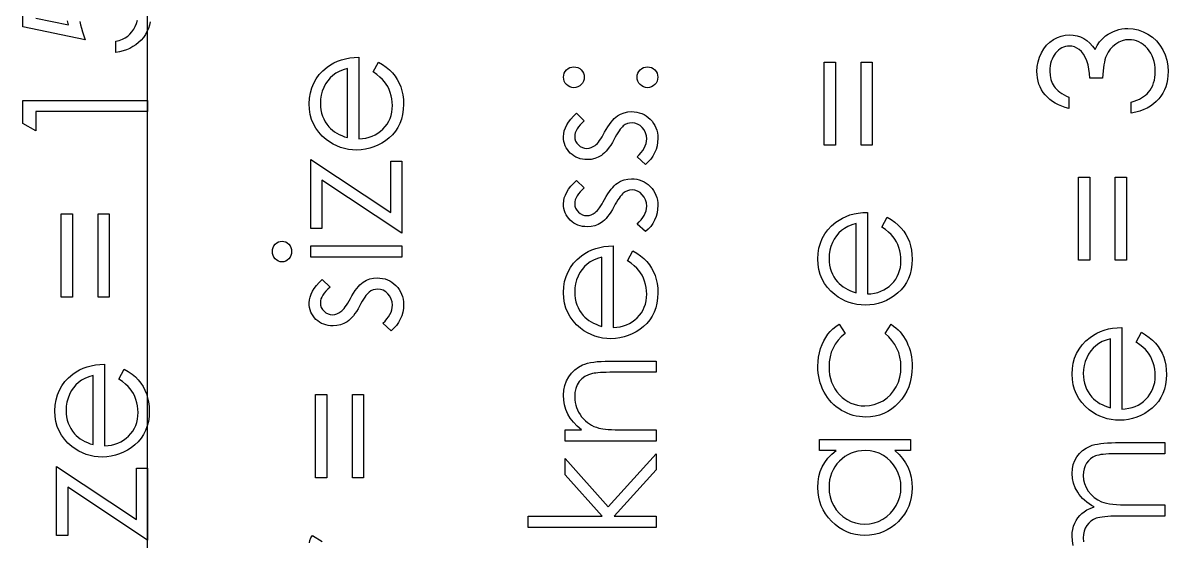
# Model space of a CAD drawing. Header units: millimetres. Extents: x -500 to 16, y 138 to 449.
# Drawn here: x -390.16 to -362.62, y 184.46 to 196.92 of the extents above; entities that cross this region are included whole.
import ezdxf

# ---------------------------------------------------------------- set-up
doc = ezdxf.new("R2010")
doc.units = ezdxf.units.MM

msp = doc.modelspace()

# ---------------------------------------------------------------- linework, layer by layer
at = {"color": 7, "linetype": 'Continuous'}
msp.add_line((-387.161, 164.056), (-387.161, 293.248), dxfattribs=at)
at = {"color": 7, "linetype": 'Continuous', "flags": 128}
for points in [[(-388.793, 196.958), (-388.776, 196.877), (-388.755, 196.792), (-388.728, 196.704), (-388.697, 196.613), (-388.661, 196.517), (-388.661, 196.517), (-390.161, 196.825), (-390.161, 196.825), (-390.161, 198.056)], [(-389.853, 197.035), (-389.064, 196.874), (-389.064, 196.874), (-389.09, 196.969)], [(-387.099, 196.949), (-387.117, 196.867), (-387.143, 196.788), (-387.177, 196.713), (-387.217, 196.642), (-387.265, 196.573), (-387.32, 196.509), (-387.382, 196.449), (-387.447, 196.396), (-387.516, 196.35), (-387.591, 196.309), (-387.669, 196.274), (-387.752, 196.247), (-387.839, 196.225), (-387.93, 196.21), (-387.93, 196.21), (-387.93, 196.479), (-387.93, 196.479), (-387.845, 196.5), (-387.769, 196.528), (-387.7, 196.562), (-387.641, 196.603), (-387.587, 196.65), (-387.54, 196.705), (-387.497, 196.767), (-387.46, 196.836), (-387.43, 196.909), (-387.409, 196.985)], [(-365.007, 195.133), (-365.007, 194.863), (-365.007, 194.863), (-365.097, 194.887), (-365.181, 194.916), (-365.261, 194.949), (-365.335, 194.987), (-365.403, 195.03), (-365.466, 195.078), (-365.525, 195.131), (-365.577, 195.189), (-365.624, 195.25), (-365.664, 195.314), (-365.698, 195.381), (-365.727, 195.451), (-365.748, 195.523), (-365.764, 195.598), (-365.773, 195.676), (-365.776, 195.756), (-365.776, 195.756), (-365.77, 195.874), (-365.749, 195.987), (-365.716, 196.095), (-365.669, 196.201), (-365.611, 196.298), (-365.543, 196.383), (-365.465, 196.457), (-365.379, 196.52), (-365.286, 196.569), (-365.192, 196.604), (-365.096, 196.625), (-364.997, 196.633), (-364.997, 196.633), (-364.902, 196.627), (-364.813, 196.611), (-364.728, 196.583), (-364.648, 196.545), (-364.573, 196.496), (-364.504, 196.436), (-364.439, 196.365), (-364.38, 196.282), (-364.38, 196.282), (-364.331, 196.377), (-364.272, 196.463), (-364.203, 196.539), (-364.124, 196.607), (-364.124, 196.607), (-364.064, 196.649), (-364.001, 196.686), (-363.938, 196.717), (-363.871, 196.742), (-363.804, 196.761), (-363.735, 196.775), (-363.663, 196.783), (-363.591, 196.786), (-363.591, 196.786), (-363.465, 196.778), (-363.343, 196.752), (-363.222, 196.71), (-363.106, 196.649), (-362.997, 196.575), (-362.901, 196.488), (-362.819, 196.389), (-362.749, 196.277), (-362.694, 196.155), (-362.654, 196.027), (-362.63, 195.891), (-362.623, 195.749), (-362.623, 195.749), (-362.626, 195.652), (-362.636, 195.56), (-362.654, 195.472), (-362.678, 195.387), (-362.71, 195.308), (-362.749, 195.232), (-362.794, 195.16), (-362.847, 195.092), (-362.907, 195.029), (-362.973, 194.972), (-363.046, 194.92), (-363.124, 194.874), (-363.21, 194.834), (-363.303, 194.8), (-363.401, 194.771), (-363.507, 194.748), (-363.507, 194.748), (-363.507, 195.017), (-363.507, 195.017), (-363.438, 195.039), (-363.374, 195.062), (-363.314, 195.089), (-363.26, 195.117), (-363.211, 195.147), (-363.166, 195.18), (-363.127, 195.215), (-363.093, 195.252), (-363.093, 195.252), (-363.055, 195.303), (-363.022, 195.357), (-362.993, 195.415), (-362.971, 195.476), (-362.953, 195.54), (-362.941, 195.608), (-362.933, 195.679), (-362.93, 195.753), (-362.93, 195.753), (-362.933, 195.838), (-362.942, 195.917), (-362.957, 195.993), (-362.978, 196.065), (-363.004, 196.131), (-363.037, 196.195), (-363.076, 196.253), (-363.12, 196.308), (-363.169, 196.357), (-363.219, 196.399), (-363.272, 196.436), (-363.326, 196.465), (-363.383, 196.488), (-363.442, 196.504), (-363.502, 196.514), (-363.565, 196.517), (-363.565, 196.517), (-363.648, 196.511), (-363.73, 196.491), (-363.808, 196.459), (-363.883, 196.413), (-363.953, 196.357), (-364.013, 196.292), (-364.064, 196.217), (-364.106, 196.134), (-364.124, 196.088), (-364.141, 196.035), (-364.154, 195.977), (-364.167, 195.912), (-364.178, 195.842), (-364.187, 195.765), (-364.194, 195.683), (-364.2, 195.594), (-364.2, 195.594), (-364.507, 195.594), (-364.507, 195.594), (-364.511, 195.705), (-364.525, 195.811), (-364.547, 195.912), (-364.578, 196.008), (-364.616, 196.095), (-364.659, 196.169), (-364.707, 196.23), (-364.759, 196.279), (-364.815, 196.316), (-364.873, 196.342), (-364.935, 196.358), (-364.998, 196.363), (-364.998, 196.363), (-365.045, 196.361), (-365.091, 196.353), (-365.135, 196.339), (-365.177, 196.321), (-365.217, 196.297), (-365.256, 196.267), (-365.293, 196.232), (-365.329, 196.192), (-365.362, 196.148), (-365.39, 196.101), (-365.414, 196.051), (-365.434, 195.999), (-365.449, 195.943), (-365.46, 195.885), (-365.466, 195.824), (-365.469, 195.76), (-365.469, 195.76), (-365.462, 195.658), (-365.442, 195.562), (-365.41, 195.475), (-365.364, 195.393), (-365.335, 195.356), (-365.302, 195.32), (-365.264, 195.285), (-365.222, 195.252), (-365.175, 195.219), (-365.124, 195.189), (-365.068, 195.16), (-365.007, 195.133)], [(-381.738, 195.74), (-381.612, 195.979), (-381.612, 195.979), (-381.512, 195.92), (-381.422, 195.857), (-381.342, 195.789), (-381.272, 195.717), (-381.211, 195.641), (-381.158, 195.561), (-381.112, 195.475), (-381.075, 195.384), (-381.046, 195.289), (-381.024, 195.187), (-381.011, 195.08), (-381.007, 194.966), (-381.007, 194.966), (-381.013, 194.84), (-381.029, 194.721), (-381.056, 194.609), (-381.094, 194.504), (-381.142, 194.407), (-381.202, 194.316), (-381.272, 194.232), (-381.353, 194.155), (-381.441, 194.087), (-381.532, 194.027), (-381.626, 193.978), (-381.722, 193.937), (-381.822, 193.904), (-381.923, 193.881), (-382.028, 193.868), (-382.136, 193.863), (-382.136, 193.863), (-382.237, 193.868), (-382.335, 193.879), (-382.431, 193.899), (-382.524, 193.926), (-382.614, 193.962), (-382.701, 194.005), (-382.786, 194.057), (-382.868, 194.116), (-382.868, 194.116), (-382.963, 194.199), (-383.046, 194.289), (-383.117, 194.386), (-383.174, 194.49), (-383.219, 194.601), (-383.251, 194.718), (-383.27, 194.842), (-383.276, 194.973), (-383.276, 194.973), (-383.27, 195.107), (-383.249, 195.235), (-383.216, 195.356), (-383.168, 195.47), (-383.108, 195.577), (-383.034, 195.676), (-382.946, 195.77), (-382.845, 195.856), (-382.845, 195.856), (-382.766, 195.911), (-382.683, 195.958), (-382.595, 195.999), (-382.502, 196.032), (-382.405, 196.059), (-382.303, 196.078), (-382.196, 196.089), (-382.084, 196.094), (-382.084, 196.094), (-382.084, 194.133), (-382.084, 194.133), (-381.998, 194.138), (-381.915, 194.15), (-381.836, 194.169), (-381.761, 194.196), (-381.691, 194.228), (-381.624, 194.268), (-381.562, 194.315), (-381.503, 194.368), (-381.45, 194.427), (-381.404, 194.489), (-381.365, 194.554), (-381.333, 194.624), (-381.308, 194.696), (-381.291, 194.771), (-381.28, 194.85), (-381.276, 194.933), (-381.276, 194.933), (-381.279, 195.013), (-381.289, 195.092), (-381.305, 195.17), (-381.328, 195.247), (-381.356, 195.321), (-381.388, 195.389), (-381.424, 195.451), (-381.464, 195.507), (-381.513, 195.562), (-381.575, 195.619), (-381.65, 195.678), (-381.738, 195.74)], [(-382.353, 195.825), (-382.46, 195.793), (-382.554, 195.754), (-382.638, 195.709), (-382.71, 195.657), (-382.774, 195.598), (-382.831, 195.53), (-382.882, 195.453), (-382.925, 195.367), (-382.961, 195.276), (-382.987, 195.181), (-383.002, 195.085), (-383.007, 194.987), (-383.007, 194.987), (-383.004, 194.906), (-382.995, 194.828), (-382.978, 194.753), (-382.956, 194.681), (-382.927, 194.612), (-382.892, 194.545), (-382.85, 194.482), (-382.802, 194.422), (-382.802, 194.422), (-382.762, 194.38), (-382.718, 194.341), (-382.669, 194.304), (-382.615, 194.27), (-382.556, 194.239), (-382.493, 194.21), (-382.426, 194.184), (-382.353, 194.161), (-382.353, 194.161), (-382.353, 195.825)], [(-377.161, 195.613), (-377.156, 195.663), (-377.143, 195.71), (-377.12, 195.752), (-377.088, 195.79), (-377.05, 195.822), (-377.008, 195.845), (-376.962, 195.859), (-376.911, 195.863), (-376.911, 195.863), (-376.861, 195.859), (-376.814, 195.845), (-376.772, 195.822), (-376.734, 195.79), (-376.702, 195.752), (-376.679, 195.71), (-376.666, 195.663), (-376.661, 195.613), (-376.661, 195.613), (-376.666, 195.564), (-376.679, 195.518), (-376.702, 195.475), (-376.734, 195.437), (-376.772, 195.405), (-376.814, 195.382), (-376.861, 195.368), (-376.911, 195.363), (-376.911, 195.363), (-376.96, 195.368), (-377.007, 195.382), (-377.049, 195.405), (-377.088, 195.437), (-377.12, 195.475), (-377.142, 195.518), (-377.156, 195.564), (-377.161, 195.613)], [(-375.392, 195.613), (-375.387, 195.663), (-375.374, 195.71), (-375.351, 195.752), (-375.319, 195.79), (-375.281, 195.822), (-375.239, 195.845), (-375.192, 195.859), (-375.142, 195.863), (-375.142, 195.863), (-375.093, 195.859), (-375.046, 195.845), (-375.004, 195.822), (-374.966, 195.79), (-374.933, 195.752), (-374.91, 195.71), (-374.897, 195.663), (-374.892, 195.613), (-374.892, 195.613), (-374.897, 195.564), (-374.91, 195.518), (-374.933, 195.475), (-374.966, 195.437), (-375.004, 195.405), (-375.046, 195.382), (-375.093, 195.368), (-375.142, 195.363), (-375.142, 195.363), (-375.192, 195.368), (-375.239, 195.382), (-375.281, 195.405), (-375.319, 195.437), (-375.351, 195.475), (-375.374, 195.518), (-375.387, 195.564), (-375.392, 195.613)], [(-370.892, 195.979), (-370.623, 195.979), (-370.623, 195.979), (-370.623, 193.979), (-370.623, 193.979), (-370.892, 193.979), (-370.892, 193.979), (-370.892, 195.979)], [(-370.007, 195.979), (-369.738, 195.979), (-369.738, 195.979), (-369.738, 193.979), (-369.738, 193.979), (-370.007, 193.979), (-370.007, 193.979), (-370.007, 195.979)], [(-390.161, 194.501), (-390.161, 195.056), (-390.161, 195.056), (-387.161, 195.056), (-387.161, 195.056), (-387.161, 194.786), (-387.161, 194.786), (-389.853, 194.786), (-389.853, 194.786), (-389.853, 194.325), (-389.853, 194.325), (-390.161, 194.501)], [(-376.849, 194.748), (-376.661, 194.565), (-376.661, 194.565), (-376.715, 194.517), (-376.762, 194.469), (-376.802, 194.421), (-376.834, 194.374), (-376.859, 194.327), (-376.877, 194.28), (-376.888, 194.233), (-376.892, 194.187), (-376.892, 194.187), (-376.886, 194.13), (-376.87, 194.078), (-376.842, 194.029), (-376.803, 193.985), (-376.757, 193.949), (-376.707, 193.923), (-376.654, 193.907), (-376.597, 193.902), (-376.597, 193.902), (-376.545, 193.907), (-376.495, 193.92), (-376.446, 193.944), (-376.398, 193.976), (-376.398, 193.976), (-376.373, 193.997), (-376.347, 194.024), (-376.321, 194.055), (-376.293, 194.092), (-376.264, 194.134), (-376.234, 194.181), (-376.204, 194.232), (-376.172, 194.289), (-376.172, 194.289), (-376.132, 194.359), (-376.093, 194.423), (-376.054, 194.481), (-376.015, 194.533), (-375.977, 194.58), (-375.939, 194.621), (-375.901, 194.655), (-375.864, 194.684), (-375.864, 194.684), (-375.787, 194.729), (-375.704, 194.761), (-375.617, 194.78), (-375.525, 194.786), (-375.525, 194.786), (-375.46, 194.783), (-375.398, 194.775), (-375.338, 194.761), (-375.281, 194.741), (-375.225, 194.714), (-375.173, 194.683), (-375.124, 194.646), (-375.076, 194.603), (-375.033, 194.555), (-374.996, 194.505), (-374.964, 194.452), (-374.938, 194.396), (-374.918, 194.338), (-374.903, 194.276), (-374.895, 194.211), (-374.892, 194.144), (-374.892, 194.144), (-374.897, 194.053), (-374.912, 193.965), (-374.936, 193.878), (-374.971, 193.794), (-375.014, 193.714), (-375.065, 193.641), (-375.123, 193.576), (-375.189, 193.517), (-375.189, 193.517), (-375.392, 193.696), (-375.392, 193.696), (-375.338, 193.747), (-375.291, 193.8), (-375.251, 193.853), (-375.219, 193.907), (-375.194, 193.961), (-375.175, 194.017), (-375.165, 194.073), (-375.161, 194.13), (-375.161, 194.13), (-375.168, 194.208), (-375.188, 194.279), (-375.22, 194.345), (-375.266, 194.404), (-375.321, 194.454), (-375.38, 194.489), (-375.445, 194.51), (-375.514, 194.517), (-375.514, 194.517), (-375.571, 194.512), (-375.624, 194.499), (-375.675, 194.476), (-375.723, 194.443), (-375.723, 194.443), (-375.746, 194.422), (-375.77, 194.395), (-375.797, 194.362), (-375.824, 194.324), (-375.853, 194.279), (-375.883, 194.229), (-375.915, 194.173), (-375.949, 194.111), (-375.949, 194.111), (-375.987, 194.044), (-376.025, 193.983), (-376.063, 193.928), (-376.1, 193.877), (-376.137, 193.833), (-376.174, 193.794), (-376.212, 193.761), (-376.248, 193.733), (-376.248, 193.733), (-376.325, 193.689), (-376.406, 193.658), (-376.493, 193.639), (-376.586, 193.633), (-376.586, 193.633), (-376.647, 193.635), (-376.704, 193.642), (-376.76, 193.655), (-376.813, 193.672), (-376.863, 193.694), (-376.91, 193.721), (-376.956, 193.753), (-376.998, 193.789), (-377.036, 193.83), (-377.069, 193.874), (-377.097, 193.919), (-377.12, 193.967), (-377.138, 194.018), (-377.151, 194.072), (-377.159, 194.128), (-377.161, 194.187), (-377.161, 194.187), (-377.156, 194.256), (-377.142, 194.326), (-377.117, 194.396), (-377.083, 194.467), (-377.039, 194.536), (-376.986, 194.607), (-376.922, 194.678), (-376.849, 194.748)], [(-383.238, 191.979), (-383.238, 193.633), (-383.238, 193.633), (-381.315, 192.357), (-381.315, 192.357), (-381.315, 193.594), (-381.315, 193.594), (-381.046, 193.594), (-381.046, 193.594), (-381.046, 191.863), (-381.046, 191.863), (-382.969, 193.139), (-382.969, 193.139), (-382.969, 191.979), (-382.969, 191.979), (-383.238, 191.979)], [(-376.849, 193.133), (-376.661, 192.95), (-376.661, 192.95), (-376.715, 192.902), (-376.762, 192.854), (-376.802, 192.806), (-376.834, 192.759), (-376.859, 192.711), (-376.877, 192.664), (-376.888, 192.618), (-376.892, 192.571), (-376.892, 192.571), (-376.886, 192.515), (-376.87, 192.463), (-376.842, 192.414), (-376.803, 192.37), (-376.757, 192.333), (-376.707, 192.308), (-376.654, 192.292), (-376.597, 192.286), (-376.597, 192.286), (-376.545, 192.291), (-376.495, 192.305), (-376.446, 192.329), (-376.398, 192.361), (-376.398, 192.361), (-376.373, 192.382), (-376.347, 192.408), (-376.321, 192.44), (-376.293, 192.476), (-376.264, 192.518), (-376.234, 192.565), (-376.204, 192.617), (-376.172, 192.674), (-376.172, 192.674), (-376.132, 192.744), (-376.093, 192.808), (-376.054, 192.866), (-376.015, 192.918), (-375.977, 192.964), (-375.939, 193.005), (-375.901, 193.04), (-375.864, 193.069), (-375.864, 193.069), (-375.787, 193.113), (-375.704, 193.146), (-375.617, 193.164), (-375.525, 193.171), (-375.525, 193.171), (-375.46, 193.168), (-375.398, 193.16), (-375.338, 193.145), (-375.281, 193.125), (-375.225, 193.099), (-375.173, 193.068), (-375.124, 193.03), (-375.076, 192.987), (-375.033, 192.94), (-374.996, 192.89), (-374.964, 192.837), (-374.938, 192.781), (-374.918, 192.722), (-374.903, 192.66), (-374.895, 192.596), (-374.892, 192.529), (-374.892, 192.529), (-374.897, 192.438), (-374.912, 192.35), (-374.936, 192.263), (-374.971, 192.178), (-375.014, 192.098), (-375.065, 192.026), (-375.123, 191.96), (-375.189, 191.902), (-375.189, 191.902), (-375.392, 192.08), (-375.392, 192.08), (-375.338, 192.132), (-375.291, 192.184), (-375.251, 192.238), (-375.219, 192.291), (-375.194, 192.346), (-375.175, 192.402), (-375.165, 192.458), (-375.161, 192.515), (-375.161, 192.515), (-375.168, 192.592), (-375.188, 192.664), (-375.22, 192.729), (-375.266, 192.789), (-375.321, 192.838), (-375.38, 192.874), (-375.445, 192.895), (-375.514, 192.902), (-375.514, 192.902), (-375.571, 192.897), (-375.624, 192.883), (-375.675, 192.86), (-375.723, 192.828), (-375.723, 192.828), (-375.746, 192.807), (-375.77, 192.78), (-375.797, 192.747), (-375.824, 192.708), (-375.853, 192.664), (-375.883, 192.613), (-375.915, 192.558), (-375.949, 192.496), (-375.949, 192.496), (-375.987, 192.429), (-376.025, 192.368), (-376.063, 192.312), (-376.1, 192.262), (-376.137, 192.217), (-376.174, 192.179), (-376.212, 192.145), (-376.248, 192.118), (-376.248, 192.118), (-376.325, 192.074), (-376.406, 192.042), (-376.493, 192.023), (-376.586, 192.017), (-376.586, 192.017), (-376.647, 192.02), (-376.704, 192.027), (-376.76, 192.039), (-376.813, 192.056), (-376.863, 192.079), (-376.91, 192.106), (-376.956, 192.137), (-376.998, 192.174), (-377.036, 192.215), (-377.069, 192.258), (-377.097, 192.304), (-377.12, 192.352), (-377.138, 192.403), (-377.151, 192.457), (-377.159, 192.512), (-377.161, 192.571), (-377.161, 192.571), (-377.156, 192.641), (-377.142, 192.711), (-377.117, 192.781), (-377.083, 192.851), (-377.039, 192.921), (-376.986, 192.991), (-376.922, 193.062), (-376.849, 193.133)], [(-364.776, 193.21), (-364.507, 193.21), (-364.507, 193.21), (-364.507, 191.21), (-364.507, 191.21), (-364.776, 191.21), (-364.776, 191.21), (-364.776, 193.21)], [(-363.892, 193.21), (-363.623, 193.21), (-363.623, 193.21), (-363.623, 191.21), (-363.623, 191.21), (-363.892, 191.21), (-363.892, 191.21), (-363.892, 193.21)], [(-389.238, 192.325), (-388.969, 192.325), (-388.969, 192.325), (-388.969, 190.325), (-388.969, 190.325), (-389.238, 190.325), (-389.238, 190.325), (-389.238, 192.325)], [(-388.353, 192.325), (-388.084, 192.325), (-388.084, 192.325), (-388.084, 190.325), (-388.084, 190.325), (-388.353, 190.325), (-388.353, 190.325), (-388.353, 192.325)], [(-369.507, 192.009), (-369.382, 192.248), (-369.382, 192.248), (-369.281, 192.189), (-369.191, 192.126), (-369.111, 192.059), (-369.041, 191.987), (-368.98, 191.91), (-368.927, 191.83), (-368.882, 191.744), (-368.844, 191.654), (-368.815, 191.558), (-368.793, 191.457), (-368.781, 191.349), (-368.776, 191.235), (-368.776, 191.235), (-368.782, 191.109), (-368.798, 190.99), (-368.825, 190.878), (-368.863, 190.773), (-368.912, 190.676), (-368.971, 190.585), (-369.041, 190.501), (-369.123, 190.425), (-369.21, 190.356), (-369.301, 190.297), (-369.395, 190.247), (-369.491, 190.206), (-369.591, 190.173), (-369.692, 190.151), (-369.797, 190.137), (-369.905, 190.133), (-369.905, 190.133), (-370.006, 190.137), (-370.105, 190.148), (-370.2, 190.168), (-370.293, 190.196), (-370.383, 190.231), (-370.471, 190.274), (-370.555, 190.326), (-370.637, 190.385), (-370.637, 190.385), (-370.733, 190.469), (-370.816, 190.559), (-370.886, 190.655), (-370.944, 190.759), (-370.988, 190.87), (-371.02, 190.987), (-371.039, 191.111), (-371.046, 191.242), (-371.046, 191.242), (-371.039, 191.377), (-371.019, 191.505), (-370.985, 191.625), (-370.938, 191.739), (-370.877, 191.846), (-370.803, 191.946), (-370.715, 192.039), (-370.614, 192.125), (-370.614, 192.125), (-370.535, 192.18), (-370.453, 192.228), (-370.364, 192.268), (-370.272, 192.301), (-370.174, 192.328), (-370.072, 192.347), (-369.965, 192.359), (-369.853, 192.363), (-369.853, 192.363), (-369.853, 190.402), (-369.853, 190.402), (-369.767, 190.407), (-369.684, 190.419), (-369.605, 190.439), (-369.531, 190.465), (-369.46, 190.497), (-369.394, 190.537), (-369.331, 190.584), (-369.272, 190.637), (-369.219, 190.696), (-369.173, 190.758), (-369.134, 190.824), (-369.102, 190.893), (-369.078, 190.965), (-369.06, 191.041), (-369.049, 191.119), (-369.046, 191.202), (-369.046, 191.202), (-369.049, 191.282), (-369.058, 191.361), (-369.075, 191.439), (-369.097, 191.516), (-369.125, 191.59), (-369.157, 191.658), (-369.193, 191.72), (-369.233, 191.776), (-369.282, 191.831), (-369.344, 191.888), (-369.419, 191.948), (-369.507, 192.009)], [(-370.122, 192.094), (-370.229, 192.062), (-370.323, 192.023), (-370.407, 191.978), (-370.48, 191.926), (-370.543, 191.868), (-370.6, 191.799), (-370.651, 191.722), (-370.695, 191.636), (-370.73, 191.545), (-370.756, 191.451), (-370.771, 191.354), (-370.776, 191.256), (-370.776, 191.256), (-370.773, 191.175), (-370.764, 191.097), (-370.748, 191.022), (-370.725, 190.951), (-370.696, 190.881), (-370.661, 190.815), (-370.619, 190.752), (-370.571, 190.691), (-370.571, 190.691), (-370.531, 190.649), (-370.487, 190.61), (-370.438, 190.573), (-370.384, 190.539), (-370.326, 190.508), (-370.263, 190.479), (-370.195, 190.454), (-370.123, 190.43), (-370.123, 190.43), (-370.123, 192.094)], [(-384.161, 191.42), (-384.157, 191.47), (-384.144, 191.516), (-384.123, 191.559), (-384.093, 191.597), (-384.058, 191.63), (-384.018, 191.652), (-383.975, 191.666), (-383.929, 191.671), (-383.929, 191.671), (-383.884, 191.666), (-383.842, 191.652), (-383.803, 191.63), (-383.767, 191.597), (-383.738, 191.559), (-383.716, 191.516), (-383.704, 191.47), (-383.7, 191.42), (-383.7, 191.42), (-383.704, 191.371), (-383.716, 191.326), (-383.738, 191.283), (-383.767, 191.244), (-383.803, 191.213), (-383.842, 191.19), (-383.884, 191.176), (-383.929, 191.171), (-383.929, 191.171), (-383.975, 191.176), (-384.018, 191.19), (-384.058, 191.213), (-384.093, 191.244), (-384.123, 191.283), (-384.144, 191.326), (-384.157, 191.371), (-384.161, 191.42)], [(-383.238, 191.286), (-383.238, 191.556), (-383.238, 191.556), (-381.046, 191.556), (-381.046, 191.556), (-381.046, 191.286), (-381.046, 191.286), (-383.238, 191.286)], [(-375.623, 191.201), (-375.497, 191.44), (-375.497, 191.44), (-375.397, 191.381), (-375.306, 191.318), (-375.227, 191.251), (-375.157, 191.179), (-375.096, 191.103), (-375.043, 191.022), (-374.997, 190.936), (-374.96, 190.846), (-374.93, 190.75), (-374.909, 190.649), (-374.896, 190.541), (-374.892, 190.428), (-374.892, 190.428), (-374.897, 190.301), (-374.913, 190.183), (-374.941, 190.071), (-374.978, 189.966), (-375.027, 189.868), (-375.087, 189.777), (-375.157, 189.693), (-375.238, 189.617), (-375.326, 189.548), (-375.416, 189.489), (-375.51, 189.439), (-375.606, 189.398), (-375.706, 189.366), (-375.808, 189.343), (-375.913, 189.33), (-376.02, 189.325), (-376.02, 189.325), (-376.121, 189.329), (-376.22, 189.341), (-376.316, 189.36), (-376.409, 189.388), (-376.499, 189.423), (-376.586, 189.467), (-376.671, 189.518), (-376.752, 189.577), (-376.752, 189.577), (-376.848, 189.661), (-376.931, 189.751), (-377.001, 189.848), (-377.059, 189.952), (-377.103, 190.062), (-377.135, 190.179), (-377.154, 190.303), (-377.161, 190.434), (-377.161, 190.434), (-377.154, 190.569), (-377.134, 190.697), (-377.1, 190.818), (-377.053, 190.931), (-376.993, 191.038), (-376.918, 191.138), (-376.831, 191.231), (-376.73, 191.317), (-376.73, 191.317), (-376.651, 191.372), (-376.568, 191.42), (-376.48, 191.461), (-376.387, 191.494), (-376.29, 191.52), (-376.188, 191.539), (-376.081, 191.551), (-375.969, 191.556), (-375.969, 191.556), (-375.969, 189.594), (-375.969, 189.594), (-375.882, 189.6), (-375.799, 189.612), (-375.721, 189.631), (-375.646, 189.657), (-375.576, 189.69), (-375.509, 189.729), (-375.447, 189.776), (-375.388, 189.83), (-375.335, 189.889), (-375.288, 189.951), (-375.249, 190.016), (-375.218, 190.085), (-375.193, 190.157), (-375.175, 190.233), (-375.165, 190.312), (-375.161, 190.394), (-375.161, 190.394), (-375.164, 190.475), (-375.174, 190.553), (-375.19, 190.631), (-375.213, 190.708), (-375.24, 190.782), (-375.272, 190.85), (-375.308, 190.912), (-375.349, 190.969), (-375.397, 191.023), (-375.459, 191.08), (-375.534, 191.14), (-375.623, 191.201)], [(-376.238, 191.286), (-376.344, 191.255), (-376.439, 191.216), (-376.523, 191.17), (-376.595, 191.119), (-376.659, 191.06), (-376.715, 190.991), (-376.766, 190.914), (-376.81, 190.829), (-376.846, 190.737), (-376.871, 190.643), (-376.886, 190.547), (-376.892, 190.448), (-376.892, 190.448), (-376.889, 190.368), (-376.879, 190.289), (-376.863, 190.214), (-376.84, 190.143), (-376.811, 190.073), (-376.776, 190.007), (-376.734, 189.944), (-376.686, 189.883), (-376.686, 189.883), (-376.647, 189.841), (-376.602, 189.802), (-376.553, 189.765), (-376.499, 189.732), (-376.441, 189.701), (-376.378, 189.672), (-376.311, 189.646), (-376.238, 189.622), (-376.238, 189.622), (-376.238, 191.286)], [(-382.964, 190.748), (-382.776, 190.565), (-382.776, 190.565), (-382.831, 190.517), (-382.877, 190.469), (-382.917, 190.421), (-382.95, 190.374), (-382.975, 190.327), (-382.993, 190.28), (-383.004, 190.233), (-383.007, 190.187), (-383.007, 190.187), (-383.002, 190.13), (-382.985, 190.078), (-382.957, 190.029), (-382.919, 189.985), (-382.873, 189.949), (-382.823, 189.923), (-382.769, 189.907), (-382.712, 189.902), (-382.712, 189.902), (-382.66, 189.907), (-382.611, 189.92), (-382.561, 189.944), (-382.513, 189.976), (-382.513, 189.976), (-382.489, 189.997), (-382.463, 190.024), (-382.436, 190.055), (-382.409, 190.092), (-382.38, 190.134), (-382.35, 190.181), (-382.319, 190.232), (-382.287, 190.289), (-382.287, 190.289), (-382.248, 190.359), (-382.209, 190.423), (-382.169, 190.481), (-382.13, 190.533), (-382.093, 190.58), (-382.055, 190.621), (-382.017, 190.655), (-381.98, 190.684), (-381.98, 190.684), (-381.902, 190.729), (-381.819, 190.761), (-381.733, 190.78), (-381.641, 190.786), (-381.641, 190.786), (-381.576, 190.783), (-381.513, 190.775), (-381.453, 190.761), (-381.396, 190.741), (-381.341, 190.714), (-381.288, 190.683), (-381.239, 190.646), (-381.192, 190.603), (-381.148, 190.555), (-381.111, 190.505), (-381.079, 190.452), (-381.053, 190.396), (-381.033, 190.338), (-381.019, 190.276), (-381.01, 190.211), (-381.007, 190.144), (-381.007, 190.144), (-381.012, 190.053), (-381.027, 189.965), (-381.052, 189.878), (-381.087, 189.794), (-381.13, 189.714), (-381.18, 189.641), (-381.239, 189.576), (-381.304, 189.517), (-381.304, 189.517), (-381.507, 189.696), (-381.507, 189.696), (-381.453, 189.747), (-381.406, 189.8), (-381.367, 189.853), (-381.334, 189.907), (-381.309, 189.961), (-381.291, 190.017), (-381.28, 190.073), (-381.276, 190.13), (-381.276, 190.13), (-381.283, 190.208), (-381.303, 190.279), (-381.335, 190.345), (-381.382, 190.404), (-381.436, 190.454), (-381.496, 190.489), (-381.56, 190.51), (-381.629, 190.517), (-381.629, 190.517), (-381.686, 190.512), (-381.74, 190.499), (-381.791, 190.476), (-381.838, 190.443), (-381.838, 190.443), (-381.861, 190.422), (-381.886, 190.395), (-381.912, 190.362), (-381.939, 190.324), (-381.969, 190.279), (-381.999, 190.229), (-382.031, 190.173), (-382.064, 190.111), (-382.064, 190.111), (-382.102, 190.044), (-382.14, 189.983), (-382.178, 189.928), (-382.215, 189.877), (-382.252, 189.833), (-382.29, 189.794), (-382.327, 189.761), (-382.364, 189.733), (-382.364, 189.733), (-382.44, 189.689), (-382.522, 189.658), (-382.609, 189.639), (-382.701, 189.633), (-382.701, 189.633), (-382.762, 189.635), (-382.82, 189.642), (-382.875, 189.655), (-382.928, 189.672), (-382.978, 189.694), (-383.026, 189.721), (-383.071, 189.753), (-383.113, 189.789), (-383.151, 189.83), (-383.185, 189.874), (-383.213, 189.919), (-383.236, 189.967), (-383.254, 190.018), (-383.266, 190.072), (-383.274, 190.128), (-383.276, 190.187), (-383.276, 190.187), (-383.272, 190.256), (-383.257, 190.326), (-383.233, 190.396), (-383.198, 190.467), (-383.154, 190.536), (-383.101, 190.607), (-383.038, 190.678), (-382.965, 190.748)], [(-370.532, 189.671), (-370.392, 189.446), (-370.392, 189.446), (-370.482, 189.369), (-370.56, 189.286), (-370.626, 189.196), (-370.68, 189.1), (-370.722, 188.997), (-370.752, 188.887), (-370.77, 188.771), (-370.776, 188.648), (-370.776, 188.648), (-370.772, 188.549), (-370.761, 188.454), (-370.741, 188.364), (-370.714, 188.278), (-370.678, 188.196), (-370.635, 188.119), (-370.585, 188.045), (-370.526, 187.976), (-370.462, 187.914), (-370.394, 187.86), (-370.323, 187.814), (-370.248, 187.776), (-370.171, 187.747), (-370.09, 187.726), (-370.005, 187.714), (-369.917, 187.71), (-369.917, 187.71), (-369.802, 187.717), (-369.691, 187.74), (-369.583, 187.779), (-369.478, 187.832), (-369.382, 187.899), (-369.296, 187.978), (-369.222, 188.068), (-369.159, 188.169), (-369.109, 188.28), (-369.074, 188.396), (-369.053, 188.52), (-369.046, 188.649), (-369.046, 188.649), (-369.052, 188.768), (-369.07, 188.882), (-369.1, 188.99), (-369.142, 189.092), (-369.196, 189.189), (-369.262, 189.28), (-369.34, 189.366), (-369.43, 189.446), (-369.43, 189.446), (-369.282, 189.671), (-369.282, 189.671), (-369.224, 189.63), (-369.169, 189.586), (-369.117, 189.538), (-369.069, 189.487), (-369.024, 189.433), (-368.983, 189.374), (-368.944, 189.313), (-368.909, 189.249), (-368.878, 189.181), (-368.851, 189.112), (-368.828, 189.04), (-368.81, 188.966), (-368.795, 188.889), (-368.785, 188.81), (-368.778, 188.729), (-368.776, 188.645), (-368.776, 188.645), (-368.781, 188.518), (-368.797, 188.396), (-368.822, 188.28), (-368.858, 188.17), (-368.904, 188.065), (-368.96, 187.965), (-369.026, 187.871), (-369.102, 187.783), (-369.186, 187.702), (-369.273, 187.633), (-369.366, 187.574), (-369.462, 187.526), (-369.564, 187.488), (-369.669, 187.462), (-369.779, 187.446), (-369.893, 187.44), (-369.893, 187.44), (-369.971, 187.443), (-370.047, 187.451), (-370.122, 187.463), (-370.195, 187.481), (-370.267, 187.503), (-370.338, 187.53), (-370.407, 187.563), (-370.475, 187.6), (-370.541, 187.642), (-370.602, 187.688), (-370.66, 187.737), (-370.715, 187.791), (-370.765, 187.847), (-370.812, 187.908), (-370.855, 187.973), (-370.895, 188.041), (-370.93, 188.112), (-370.961, 188.185), (-370.987, 188.26), (-371.008, 188.338), (-371.025, 188.417), (-371.036, 188.498), (-371.043, 188.582), (-371.046, 188.667), (-371.046, 188.667), (-371.041, 188.775), (-371.029, 188.881), (-371.008, 188.985), (-370.979, 189.088), (-370.943, 189.185), (-370.902, 189.275), (-370.856, 189.357), (-370.805, 189.431), (-370.748, 189.499), (-370.683, 189.562), (-370.611, 189.619), (-370.532, 189.671)], [(-363.392, 189.24), (-363.266, 189.479), (-363.266, 189.479), (-363.166, 189.42), (-363.076, 189.357), (-362.996, 189.289), (-362.926, 189.217), (-362.865, 189.141), (-362.812, 189.061), (-362.766, 188.975), (-362.729, 188.884), (-362.7, 188.789), (-362.678, 188.687), (-362.665, 188.58), (-362.661, 188.466), (-362.661, 188.466), (-362.666, 188.34), (-362.683, 188.221), (-362.71, 188.109), (-362.748, 188.004), (-362.796, 187.907), (-362.856, 187.816), (-362.926, 187.732), (-363.007, 187.655), (-363.095, 187.587), (-363.186, 187.527), (-363.279, 187.478), (-363.376, 187.437), (-363.475, 187.404), (-363.577, 187.381), (-363.682, 187.368), (-363.79, 187.363), (-363.79, 187.363), (-363.891, 187.368), (-363.989, 187.379), (-364.085, 187.399), (-364.178, 187.426), (-364.268, 187.462), (-364.355, 187.505), (-364.44, 187.557), (-364.522, 187.616), (-364.522, 187.616), (-364.617, 187.699), (-364.7, 187.789), (-364.77, 187.886), (-364.828, 187.99), (-364.873, 188.101), (-364.904, 188.218), (-364.924, 188.342), (-364.93, 188.473), (-364.93, 188.473), (-364.924, 188.607), (-364.903, 188.735), (-364.87, 188.856), (-364.822, 188.97), (-364.762, 189.077), (-364.688, 189.176), (-364.6, 189.27), (-364.499, 189.356), (-364.499, 189.356), (-364.42, 189.411), (-364.337, 189.458), (-364.249, 189.499), (-364.156, 189.532), (-364.059, 189.559), (-363.957, 189.578), (-363.85, 189.589), (-363.738, 189.594), (-363.738, 189.594), (-363.738, 187.633), (-363.738, 187.633), (-363.651, 187.638), (-363.569, 187.65), (-363.49, 187.669), (-363.415, 187.696), (-363.345, 187.728), (-363.278, 187.768), (-363.216, 187.815), (-363.157, 187.868), (-363.104, 187.927), (-363.058, 187.989), (-363.019, 188.054), (-362.987, 188.124), (-362.962, 188.196), (-362.945, 188.271), (-362.934, 188.35), (-362.93, 188.433), (-362.93, 188.433), (-362.933, 188.513), (-362.943, 188.592), (-362.959, 188.67), (-362.982, 188.747), (-363.01, 188.821), (-363.041, 188.889), (-363.078, 188.951), (-363.118, 189.007), (-363.166, 189.062), (-363.228, 189.119), (-363.303, 189.178), (-363.392, 189.24)], [(-364.007, 189.325), (-364.114, 189.293), (-364.208, 189.254), (-364.292, 189.209), (-364.364, 189.157), (-364.428, 189.098), (-364.484, 189.03), (-364.535, 188.953), (-364.579, 188.867), (-364.615, 188.776), (-364.641, 188.681), (-364.656, 188.585), (-364.661, 188.487), (-364.661, 188.487), (-364.658, 188.406), (-364.648, 188.328), (-364.632, 188.253), (-364.609, 188.181), (-364.581, 188.112), (-364.546, 188.045), (-364.504, 187.982), (-364.456, 187.922), (-364.456, 187.922), (-364.416, 187.88), (-364.371, 187.841), (-364.323, 187.804), (-364.269, 187.77), (-364.21, 187.739), (-364.147, 187.71), (-364.08, 187.684), (-364.007, 187.661), (-364.007, 187.661), (-364.007, 189.325)], [(-387.853, 188.355), (-387.728, 188.594), (-387.728, 188.594), (-387.627, 188.535), (-387.537, 188.472), (-387.457, 188.405), (-387.388, 188.333), (-387.326, 188.256), (-387.273, 188.176), (-387.228, 188.09), (-387.191, 188), (-387.161, 187.904), (-387.139, 187.803), (-387.127, 187.695), (-387.123, 187.582), (-387.123, 187.582), (-387.128, 187.455), (-387.144, 187.336), (-387.171, 187.225), (-387.209, 187.119), (-387.258, 187.022), (-387.317, 186.931), (-387.388, 186.847), (-387.469, 186.771), (-387.556, 186.702), (-387.647, 186.643), (-387.741, 186.593), (-387.837, 186.552), (-387.937, 186.52), (-388.038, 186.497), (-388.144, 186.484), (-388.251, 186.479), (-388.251, 186.479), (-388.352, 186.483), (-388.451, 186.494), (-388.546, 186.514), (-388.639, 186.542), (-388.73, 186.577), (-388.817, 186.621), (-388.901, 186.672), (-388.983, 186.731), (-388.983, 186.731), (-389.079, 186.815), (-389.162, 186.905), (-389.232, 187.002), (-389.29, 187.106), (-389.334, 187.216), (-389.366, 187.333), (-389.385, 187.457), (-389.392, 187.588), (-389.392, 187.588), (-389.385, 187.723), (-389.365, 187.851), (-389.331, 187.972), (-389.284, 188.085), (-389.224, 188.192), (-389.149, 188.292), (-389.061, 188.385), (-388.96, 188.471), (-388.96, 188.471), (-388.882, 188.526), (-388.799, 188.574), (-388.71, 188.615), (-388.618, 188.648), (-388.52, 188.674), (-388.418, 188.693), (-388.311, 188.705), (-388.2, 188.71), (-388.2, 188.71), (-388.2, 186.748), (-388.2, 186.748), (-388.113, 186.753), (-388.03, 186.765), (-387.951, 186.785), (-387.877, 186.811), (-387.806, 186.844), (-387.74, 186.883), (-387.677, 186.93), (-387.618, 186.984), (-387.566, 187.042), (-387.519, 187.104), (-387.48, 187.17), (-387.448, 187.239), (-387.424, 187.311), (-387.406, 187.387), (-387.395, 187.466), (-387.392, 187.548), (-387.392, 187.548), (-387.395, 187.628), (-387.404, 187.707), (-387.421, 187.785), (-387.444, 187.862), (-387.471, 187.936), (-387.503, 188.004), (-387.539, 188.066), (-387.579, 188.122), (-387.628, 188.177), (-387.69, 188.234), (-387.765, 188.294), (-387.853, 188.355)], [(-377.122, 186.863), (-377.123, 187.133), (-377.123, 187.133), (-376.727, 187.133), (-376.727, 187.133), (-376.833, 187.221), (-376.923, 187.314), (-376.998, 187.411), (-377.058, 187.513), (-377.103, 187.619), (-377.135, 187.731), (-377.154, 187.847), (-377.161, 187.967), (-377.161, 187.967), (-377.153, 188.088), (-377.13, 188.202), (-377.091, 188.309), (-377.037, 188.409), (-376.97, 188.499), (-376.892, 188.577), (-376.803, 188.642), (-376.704, 188.695), (-376.647, 188.716), (-376.584, 188.735), (-376.513, 188.75), (-376.435, 188.764), (-376.35, 188.773), (-376.257, 188.78), (-376.157, 188.785), (-376.05, 188.786), (-376.05, 188.786), (-374.93, 188.786), (-374.93, 188.786), (-374.93, 188.517), (-374.93, 188.517), (-375.962, 188.517), (-375.962, 188.517), (-376.051, 188.517), (-376.133, 188.515), (-376.207, 188.513), (-376.273, 188.509), (-376.332, 188.505), (-376.382, 188.499), (-376.425, 188.493), (-376.46, 188.485), (-376.46, 188.485), (-376.561, 188.455), (-376.648, 188.412), (-376.723, 188.358), (-376.784, 188.292), (-376.831, 188.216), (-376.865, 188.128), (-376.885, 188.029), (-376.892, 187.92), (-376.892, 187.92), (-376.889, 187.855), (-376.882, 187.792), (-376.868, 187.73), (-376.85, 187.67), (-376.826, 187.612), (-376.798, 187.556), (-376.764, 187.501), (-376.725, 187.448), (-376.681, 187.398), (-376.636, 187.353), (-376.588, 187.312), (-376.538, 187.276), (-376.485, 187.244), (-376.43, 187.216), (-376.371, 187.193), (-376.311, 187.174), (-376.311, 187.174), (-376.267, 187.164), (-376.214, 187.156), (-376.153, 187.149), (-376.084, 187.143), (-376.006, 187.139), (-375.92, 187.135), (-375.826, 187.133), (-375.723, 187.133), (-375.723, 187.133), (-374.93, 187.133), (-374.93, 187.133), (-374.93, 186.863), (-374.93, 186.863), (-377.123, 186.863)], [(-388.469, 188.44), (-388.575, 188.408), (-388.669, 188.369), (-388.754, 188.324), (-388.826, 188.273), (-388.889, 188.214), (-388.946, 188.145), (-388.997, 188.068), (-389.041, 187.982), (-389.076, 187.891), (-389.102, 187.797), (-389.117, 187.701), (-389.123, 187.602), (-389.123, 187.602), (-389.12, 187.521), (-389.11, 187.443), (-389.094, 187.368), (-389.071, 187.297), (-389.042, 187.227), (-389.007, 187.161), (-388.965, 187.098), (-388.917, 187.037), (-388.917, 187.037), (-388.877, 186.995), (-388.833, 186.956), (-388.784, 186.919), (-388.73, 186.886), (-388.672, 186.854), (-388.609, 186.826), (-388.541, 186.8), (-388.469, 186.776), (-388.469, 186.776), (-388.469, 188.44)], [(-383.122, 187.979), (-382.853, 187.979), (-382.853, 187.979), (-382.853, 185.979), (-382.853, 185.979), (-383.123, 185.979), (-383.123, 185.979), (-383.123, 187.979)], [(-382.238, 187.979), (-381.969, 187.979), (-381.969, 187.979), (-381.969, 185.979), (-381.969, 185.979), (-382.238, 185.979), (-382.238, 185.979), (-382.238, 187.979)], [(-371.007, 186.902), (-368.815, 186.902), (-368.815, 186.902), (-368.815, 186.633), (-368.815, 186.633), (-369.194, 186.633), (-369.194, 186.633), (-369.093, 186.539), (-369.006, 186.442), (-368.935, 186.337), (-368.877, 186.228), (-368.833, 186.113), (-368.802, 185.993), (-368.782, 185.868), (-368.776, 185.737), (-368.776, 185.737), (-368.782, 185.621), (-368.797, 185.509), (-368.823, 185.402), (-368.859, 185.298), (-368.906, 185.2), (-368.963, 185.105), (-369.031, 185.015), (-369.109, 184.929), (-369.194, 184.85), (-369.284, 184.782), (-369.378, 184.725), (-369.477, 184.678), (-369.581, 184.641), (-369.688, 184.615), (-369.8, 184.6), (-369.917, 184.594), (-369.917, 184.594), (-370.031, 184.6), (-370.142, 184.615), (-370.248, 184.642), (-370.35, 184.679), (-370.447, 184.726), (-370.54, 184.784), (-370.63, 184.853), (-370.715, 184.932), (-370.792, 185.018), (-370.859, 185.11), (-370.916, 185.205), (-370.963, 185.304), (-370.999, 185.408), (-371.025, 185.517), (-371.04, 185.629), (-371.046, 185.746), (-371.046, 185.746), (-371.039, 185.88), (-371.019, 186.007), (-370.986, 186.128), (-370.939, 186.242), (-370.878, 186.35), (-370.802, 186.451), (-370.709, 186.545), (-370.602, 186.633), (-370.602, 186.633), (-371.007, 186.633), (-371.007, 186.633), (-371.007, 186.902)], [(-364.903, 184.35), (-364.923, 184.464), (-364.93, 184.581), (-364.93, 184.581), (-364.926, 184.66), (-364.915, 184.737), (-364.895, 184.812), (-364.867, 184.885), (-364.833, 184.954), (-364.794, 185.016), (-364.749, 185.072), (-364.7, 185.121), (-364.642, 185.164), (-364.573, 185.206), (-364.493, 185.244), (-364.401, 185.279), (-364.401, 185.279), (-364.464, 185.315), (-364.523, 185.353), (-364.578, 185.394), (-364.629, 185.437), (-364.677, 185.482), (-364.721, 185.529), (-364.76, 185.578), (-364.796, 185.63), (-364.855, 185.737), (-364.897, 185.848), (-364.922, 185.963), (-364.93, 186.083), (-364.93, 186.083), (-364.923, 186.193), (-364.902, 186.296), (-364.867, 186.393), (-364.817, 186.483), (-364.754, 186.564), (-364.68, 186.634), (-364.595, 186.693), (-364.499, 186.741), (-364.445, 186.761), (-364.384, 186.777), (-364.317, 186.792), (-364.243, 186.804), (-364.164, 186.813), (-364.078, 186.82), (-363.986, 186.824), (-363.887, 186.825), (-363.887, 186.825), (-362.7, 186.825), (-362.7, 186.825), (-362.7, 186.556), (-362.7, 186.556), (-363.888, 186.556), (-363.888, 186.556), (-363.972, 186.555), (-364.05, 186.553), (-364.12, 186.548), (-364.184, 186.543), (-364.241, 186.536), (-364.291, 186.527), (-364.334, 186.517), (-364.37, 186.505), (-364.433, 186.475), (-364.489, 186.436), (-364.538, 186.387), (-364.581, 186.33), (-364.616, 186.266), (-364.641, 186.195), (-364.656, 186.119), (-364.661, 186.036), (-364.661, 186.036), (-364.653, 185.934), (-364.631, 185.838), (-364.593, 185.744), (-364.541, 185.656), (-364.476, 185.576), (-364.401, 185.507), (-364.316, 185.45), (-364.221, 185.404), (-364.166, 185.386), (-364.104, 185.369), (-364.033, 185.356), (-363.953, 185.345), (-363.866, 185.336), (-363.77, 185.33), (-363.665, 185.326), (-363.552, 185.325), (-363.552, 185.325), (-362.7, 185.325), (-362.7, 185.325), (-362.7, 185.056), (-362.7, 185.056), (-363.814, 185.056), (-363.814, 185.056), (-363.909, 185.055), (-363.996, 185.053), (-364.075, 185.048), (-364.145, 185.043), (-364.209, 185.036), (-364.263, 185.027), (-364.311, 185.017), (-364.35, 185.005), (-364.417, 184.976), (-364.477, 184.937), (-364.53, 184.888), (-364.576, 184.83), (-364.614, 184.765), (-364.64, 184.694), (-364.656, 184.617), (-364.661, 184.534), (-364.661, 184.534), (-364.654, 184.437)], [(-378.007, 184.786), (-378.007, 185.056), (-378.007, 185.056), (-376.228, 185.056), (-376.228, 185.056), (-377.123, 186.053), (-377.123, 186.053), (-377.123, 186.44), (-377.123, 186.44), (-376.084, 185.283), (-376.084, 185.283), (-374.93, 186.556), (-374.93, 186.556), (-374.93, 186.169), (-374.93, 186.169), (-375.941, 185.056), (-375.941, 185.056), (-374.93, 185.056), (-374.93, 185.056), (-374.93, 184.786), (-374.93, 184.786), (-378.007, 184.786)], [(-370.776, 185.749), (-370.769, 185.631), (-370.748, 185.518), (-370.713, 185.41), (-370.663, 185.306), (-370.601, 185.21), (-370.528, 185.124), (-370.442, 185.048), (-370.346, 184.983), (-370.243, 184.931), (-370.136, 184.893), (-370.026, 184.871), (-369.914, 184.863), (-369.914, 184.863), (-369.802, 184.871), (-369.693, 184.893), (-369.587, 184.931), (-369.482, 184.984), (-369.385, 185.05), (-369.298, 185.126), (-369.224, 185.213), (-369.16, 185.309), (-369.11, 185.413), (-369.075, 185.521), (-369.053, 185.632), (-369.046, 185.747), (-369.046, 185.747), (-369.053, 185.863), (-369.074, 185.977), (-369.11, 186.087), (-369.16, 186.194), (-369.222, 186.293), (-369.294, 186.381), (-369.376, 186.455), (-369.468, 186.518), (-369.569, 186.568), (-369.675, 186.604), (-369.787, 186.625), (-369.906, 186.633), (-369.906, 186.633), (-369.997, 186.628), (-370.084, 186.616), (-370.168, 186.597), (-370.247, 186.569), (-370.323, 186.533), (-370.395, 186.489), (-370.463, 186.437), (-370.527, 186.377), (-370.585, 186.312), (-370.636, 186.243), (-370.679, 186.169), (-370.714, 186.093), (-370.742, 186.012), (-370.761, 185.928), (-370.773, 185.841), (-370.776, 185.749)], [(-389.353, 184.594), (-389.353, 186.248), (-389.353, 186.248), (-387.43, 184.973), (-387.43, 184.973), (-387.43, 186.21), (-387.43, 186.21), (-387.161, 186.21), (-387.161, 186.21), (-387.161, 184.479), (-387.161, 184.479), (-389.084, 185.755), (-389.084, 185.755), (-389.084, 184.594), (-389.084, 184.594), (-389.353, 184.594)], [(-383.272, 184.416), (-383.258, 184.473), (-383.234, 184.533), (-383.201, 184.594), (-383.201, 184.594), (-382.968, 184.446)]]:
    msp.add_lwpolyline(points, dxfattribs=at)

doc.saveas('drawing.dxf')
